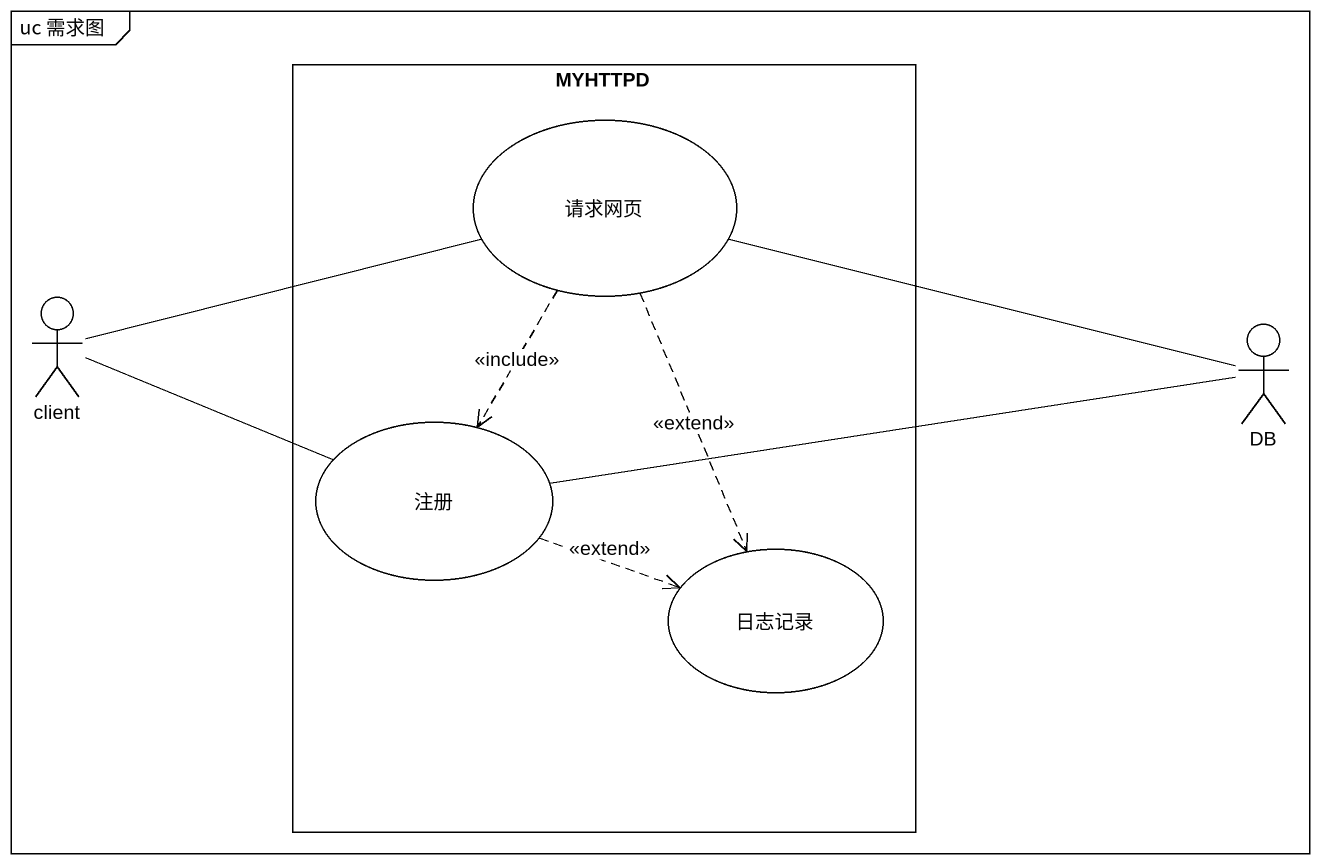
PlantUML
@startuml
mainframe uc 需求图
rectangle MYHTTPD {
  usecase 请求网页
  usecase 注册
  usecase 日志记录
}
actor client
actor DB
请求网页 ..> 注册 : <<include>>
请求网页 ..> 日志记录 : <<extend>>
client -right- 请求网页
client -right- 注册
DB -left- 请求网页
DB -left- 注册
注册 .right.> 日志记录 : <<extend>>
@enduml
